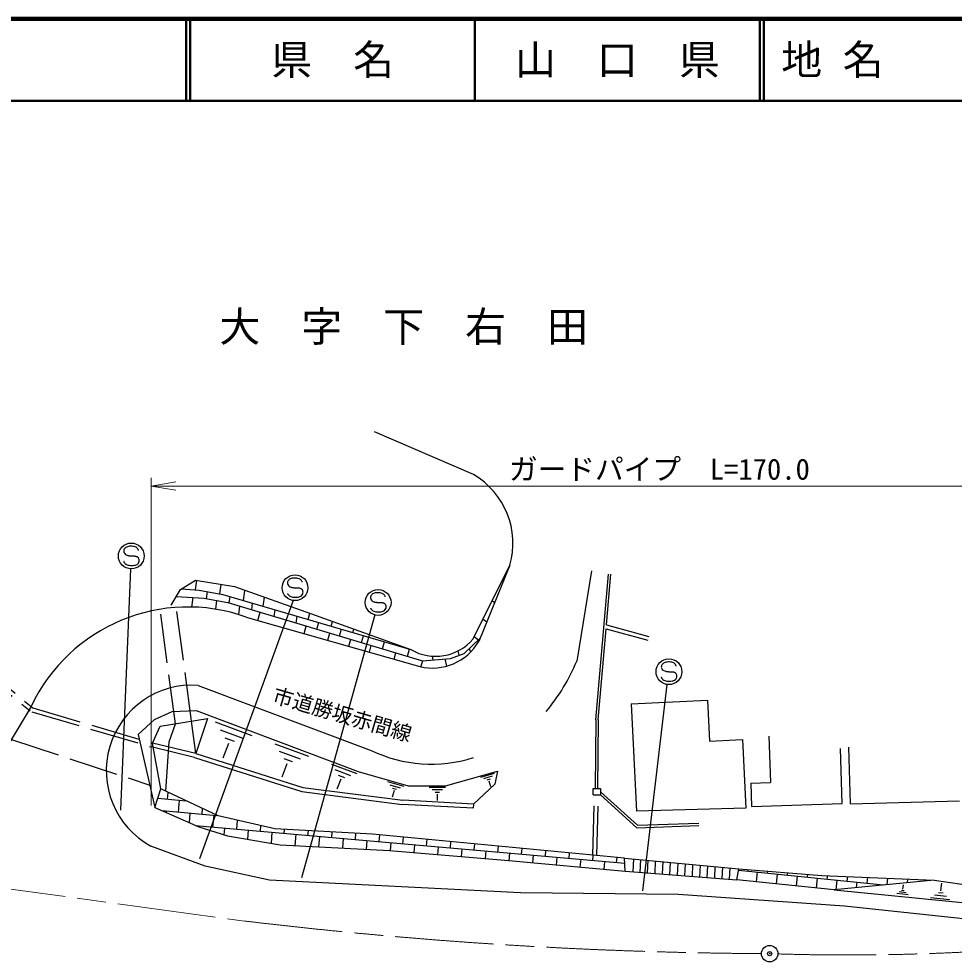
# Model space of a CAD drawing. Units: millimetres, scale not verified. Extents: x 40000 to 680000, y 20000 to 380000.
# Drawn here: x 277318 to 391492, y 265500 to 380000 of the extents above; entities that cross this region are included whole.
import ezdxf
from ezdxf.enums import TextEntityAlignment as Align

# ---------------------------------------------------------------- set-up
doc = ezdxf.new("R2010")
doc.units = ezdxf.units.MM
doc.header["$LTSCALE"] = 1000
doc.header["$PDMODE"] = 32
doc.header["$PDSIZE"] = 500
doc.linetypes.add('CHAIN', pattern=[18.5, 12, -1.5, 3.5, -1.5])
doc.linetypes.add('DASHED', pattern=[7.5, 6, -1.5])
for name, color, linetype, lineweight in [('M-BGD', 7, 'Continuous', 25), ('M-BGD-EXST', 7, 'Continuous', 25), ('M-BMK', 2, 'CHAIN', 13), ('M-BMK-HTXT', 7, 'DASHED', 13), ('M-BMK-SRVR', 3, 'Continuous', 25), ('M-STR-HTXT', 7, 'Continuous', 13), ('M-TTL', 2, 'Continuous', 140), ('M-TTL-LINE', 7, 'Continuous', 50)]:
    doc.layers.add(name, color=color, linetype=linetype, lineweight=lineweight)
doc.layers.add('M-OTRS', color=6, linetype='Continuous')
doc.layers.add('M-TTL-TXT', color=7, linetype='Continuous')
doc.styles.add('ＭＳ ゴシック', font='')
doc.styles.get('ＭＳ ゴシック').set_extended_font_data('MS Gothic')

# ---------------------------------------------------------------- blocks, each defined once
blk = doc.blocks.new('open_arrow')
at = {"color": 0, "linetype": 'Continuous', "lineweight": -2}
blk.add_lwpolyline([(7.5, 1.25), (0, 0), (7.5, -1.25)], dxfattribs=at)

msp = doc.modelspace()

# ---------------------------------------------------------------- linework, layer by layer
at = {"layer": 'M-BGD'}
for p, q in [((332806, 324386), (320754, 329618)), ((332776, 304334), (337259, 313330)), ((337259, 313330), (333451, 304040)), ((347234, 312653), (345424, 301620)), ((297073, 310366), (298890, 311514)), ((298890, 311514), (303631, 310721)), ((298908, 310331), (299063, 311485)), ((347732, 294469), (349283, 312252)), ((349045, 306065), (349582, 312225)), ((295904, 308444), (297073, 310366)), ((297195, 310443), (299326, 310304)), ((299326, 310304), (302220, 309767)), ((301860, 309834), (302016, 310991)), ((303631, 310721), (313049, 307400)), ((296562, 309526), (299894, 309309)), ((298443, 308222), (298600, 309393)), ((299894, 309309), (302855, 308760)), ((300245, 309244), (300362, 310112)), ((302220, 309767), (325164, 303033)), ((303005, 308732), (303109, 309506)), ((304759, 309022), (304926, 310264)), ((307161, 308317), (307310, 309423)), ((301368, 307956), (301510, 309010)), ((302855, 308760), (326599, 301667)), ((304168, 307307), (304305, 308327)), ((305745, 307897), (305853, 308701)), ((335106, 309009), (335396, 308784)), ((305079, 307006), (326267, 300962)), ((306506, 306599), (306782, 307587)), ((308484, 307078), (308594, 307896)), ((311178, 306274), (311290, 307105)), ((312623, 306714), (312837, 307477)), ((313049, 307400), (325164, 303033)), ((312157, 304987), (312414, 305904)), ((313706, 305518), (313933, 306329)), ((315438, 305888), (315603, 306479)), ((333985, 306760), (334426, 306418)), ((349045, 306065), (354211, 304651)), ((315023, 304170), (315269, 305051)), ((316467, 304694), (316698, 305518)), ((318079, 305113), (318199, 305544)), ((319149, 303892), (319383, 304730)), ((332920, 304623), (333409, 304244)), ((348032, 294456), (349001, 305559)), ((349001, 305559), (354079, 304169)), ((317592, 303437), (317830, 304286)), ((320106, 302720), (320335, 303538)), ((321721, 303124), (321959, 303974)), ((331672, 302575), (333616, 304444)), ((323122, 301860), (323341, 302640)), ((324749, 302219), (324991, 303084)), ((329991, 301966), (331672, 302575)), ((330920, 302870), (331038, 302345)), ((332231, 303112), (332487, 302765)), ((326410, 300930), (326615, 301662)), ((326599, 301667), (329991, 301966)), ((327760, 302232), (327862, 301778)), ((329322, 301907), (329523, 301012)), ((299218, 298660), (320342, 290738)), ((352058, 296400), (361363, 296865)), ((361363, 296865), (361613, 291862)), ((278837, 296108), (275189, 290009)), ((293874, 294493), (296043, 295479)), ((296043, 295479), (298950, 295603)), ((298950, 295603), (318722, 288180)), ((352058, 296400), (352713, 283303)), ((291874, 292690), (293874, 294493)), ((294596, 293690), (300373, 294626)), ((298917, 290348), (298397, 294306)), ((300373, 294626), (298917, 290348)), ((347732, 294469), (347657, 286090)), ((348032, 294455), (347957, 286087)), ((293622, 291636), (294596, 293690)), ((295658, 291786), (296436, 293988)), ((305801, 292523), (301349, 294194)), ((304716, 292169), (301933, 293213)), ((291874, 292690), (293930, 283788)), ((303630, 291814), (302517, 292232)), ((361613, 291862), (365636, 292064)), ((365636, 292064), (366054, 283700)), ((368875, 292474), (369068, 286807)), ((298783, 289866), (293492, 291153)), ((294651, 286042), (293622, 291636)), ((298917, 290348), (293622, 291636)), ((295279, 285745), (295658, 291786)), ((302906, 291578), (302238, 289797)), ((312701, 289976), (308624, 291506)), ((377823, 284250), (377594, 290962)), ((378843, 284200), (378639, 291118)), ((298783, 289866), (311877, 285728)), ((298917, 290348), (311985, 286218)), ((311707, 289651), (309159, 290608)), ((310713, 289327), (309694, 289709)), ((310050, 289110), (309438, 287479)), ((318607, 287875), (315547, 289023)), ((317861, 287631), (315949, 288349)), ((317115, 287387), (316350, 287675)), ((318722, 288180), (324863, 286407)), ((329396, 286407), (335734, 288213)), ((335344, 287920), (333658, 287439)), ((335100, 287577), (334046, 287276)), ((335734, 288213), (335406, 286604)), ((316618, 287225), (316158, 286001)), ((324364, 286334), (322360, 286913)), ((323902, 286142), (322649, 286503)), ((324863, 286407), (329396, 286407)), ((335406, 286604), (332811, 284174)), ((334856, 287234), (334435, 287114)), ((334693, 287005), (334886, 286330)), ((366651, 286724), (369068, 286807)), ((366651, 286724), (366748, 283872)), ((293930, 283788), (294651, 286042)), ((301638, 282741), (294651, 286042)), ((295478, 284789), (295551, 285617)), ((311877, 285728), (324131, 284149)), ((311985, 286218), (324176, 284647)), ((323131, 285822), (322899, 285020)), ((323439, 285950), (322938, 286094)), ((329396, 286208), (327404, 286208)), ((329022, 285909), (327778, 285909)), ((328649, 285610), (328151, 285610)), ((328400, 285411), (328400, 284615)), ((347422, 286087), (348302, 286087)), ((347422, 285301), (347422, 286087)), ((347422, 285301), (348302, 285301)), ((348302, 286087), (348302, 285301)), ((348302, 285699), (352854, 281605)), ((348302, 285295), (352743, 281302)), ((294284, 284894), (297718, 284593)), ((296800, 283213), (296927, 284662)), ((332784, 283674), (324131, 284149)), ((332811, 284174), (324176, 284647)), ((332811, 284174), (332784, 283674)), ((366748, 283872), (377823, 284250)), ((378843, 284200), (392153, 284591)), ((293930, 283788), (299283, 281394)), ((293931, 283788), (293931, 283789)), ((294830, 283386), (301512, 282800)), ((295336, 283160), (295351, 283340)), ((298146, 281903), (298249, 283086)), ((299698, 282959), (299757, 283630)), ((301020, 281383), (301147, 282832)), ((366054, 283700), (352713, 283303)), ((308571, 281145), (301638, 282741)), ((303918, 281130), (304012, 282195)), ((352854, 281605), (360316, 281852)), ((298889, 281570), (351279, 276980)), ((299283, 281394), (302776, 280323)), ((302398, 280439), (302469, 281256)), ((305270, 279890), (305367, 281003)), ((306816, 280876), (306874, 281536)), ((308146, 279391), (308265, 280749)), ((320493, 280525), (308571, 281145)), ((309714, 280622), (309755, 281084)), ((312612, 280368), (312662, 280932)), ((315510, 280114), (315569, 280781)), ((318408, 279860), (318475, 280630)), ((352743, 281302), (360326, 281552)), ((302776, 280323), (309215, 279205)), ((311042, 279110), (311163, 280495)), ((313949, 278958), (314061, 280241)), ((316856, 278807), (316959, 279987)), ((319763, 278655), (319857, 279733)), ((351257, 277595), (320493, 280525)), ((321306, 279606), (321379, 280441)), ((322669, 278499), (322755, 279479)), ((324204, 279352), (324275, 280165)), ((327102, 279098), (327171, 279889)), ((330000, 278844), (330067, 279613)), ((300052, 276610), (293427, 279065)), ((309214, 279206), (309218, 279205)), ((309215, 279205), (322546, 278510)), ((322546, 278510), (337115, 277285)), ((325568, 278256), (325653, 279225)), ((328467, 278012), (328551, 278971)), ((331366, 277769), (331449, 278717)), ((332898, 278590), (332963, 279337)), ((334265, 277525), (334347, 278464)), ((335796, 278337), (335859, 279062)), ((338694, 278083), (338755, 278786)), ((341592, 277829), (341651, 278510)), ((337115, 277285), (351313, 275989)), ((337163, 277281), (337245, 278210)), ((340060, 277016), (340143, 277956)), ((342957, 276752), (343041, 277702)), ((344490, 277575), (344547, 278234)), ((345855, 276488), (345939, 277448)), ((347388, 277321), (347443, 277958)), ((348752, 276223), (348837, 277194)), ((350286, 277067), (350340, 277683)), ((351313, 275989), (351257, 277595)), ((351257, 277595), (365201, 276296)), ((352330, 277495), (352257, 275916)), ((353192, 277415), (353120, 275850)), ((354101, 277330), (354030, 275780)), ((355010, 277245), (354940, 275709)), ((355919, 277161), (355849, 275639)), ((307927, 274896), (300052, 276610)), ((351313, 275989), (364942, 274937)), ((356828, 277076), (356759, 275569)), ((357737, 276991), (357668, 275499)), ((358646, 276907), (358578, 275428)), ((359555, 276822), (359488, 275358)), ((360464, 276737), (360397, 275288)), ((361373, 276653), (361307, 275218)), ((362281, 276568), (362216, 275147)), ((363190, 276483), (363126, 275077)), ((364099, 276399), (364035, 275007)), ((364942, 274937), (365201, 276296)), ((365171, 276141), (382863, 274315)), ((365201, 276296), (375330, 275487)), ((366282, 276027), (366301, 276208)), ((368713, 275776), (368737, 276014)), ((338547, 273367), (307927, 274896)), ((364942, 274937), (364942, 274938)), ((376818, 273740), (364942, 274937)), ((367373, 274692), (367497, 275901)), ((369803, 274447), (369928, 275650)), ((371143, 275525), (371173, 275819)), ((372234, 274202), (372358, 275400)), ((373573, 275274), (373609, 275625)), ((374665, 273957), (374788, 275149)), ((375330, 275487), (389051, 274905)), ((376003, 275023), (376048, 275457)), ((389051, 274905), (376818, 273740)), ((377095, 273712), (377218, 274898)), ((378433, 274773), (378493, 275353)), ((380863, 274522), (380938, 275249)), ((383302, 274357), (383383, 275145)), ((385780, 274574), (385829, 275041)), ((388262, 274825), (388275, 274950)), ((389051, 274905), (408409, 272032)), ((376818, 273740), (407616, 270651)), ((379581, 274003), (379648, 274647)), ((382062, 274239), (382078, 274396)), ((385039, 273681), (385385, 273639)), ((385229, 273799), (385295, 274353)), ((389868, 273604), (389961, 274534)), ((357818, 273135), (338547, 273367)), ((378108, 271746), (357818, 273135)), ((384469, 273328), (385854, 273161)), ((384754, 273504), (385620, 273400)), ((388613, 272791), (390936, 272558)), ((389083, 273096), (390536, 272951)), ((389554, 273401), (390135, 273343)), ((400017, 269400), (378108, 271746))]:
    msp.add_line(p, q, dxfattribs=at)
at = {"layer": 'M-BGD', "linetype": 'DASHED'}
for p, q in [((260240, 310592), (278721, 295550)), ((260581, 310960), (279036, 295937)), ((298397, 294306), (296555, 308178)), ((296436, 293988), (294583, 307951)), ((278895, 295458), (293492, 291153)), ((279036, 295937), (293622, 291636)), ((276422, 292070), (293305, 286498)), ((347364, 277966), (347577, 285301)), ((347863, 277918), (348076, 285287))]:
    msp.add_line(p, q, dxfattribs=at)
at = {"layer": 'M-BGD'}
for centre, radius, start, end in [((327920, 315993), 9712, 344.0867, 59.79412), ((297990, 287032), 21195, 70.45932, 154.64572), ((328192, 308236), 6020, 239.81066, 319.5988), ((327799, 307310), 6530, 256.43858, 329.94501), ((323093, 311002), 24222, 320.11788, 337.21008), ((298446, 288235), 10454, 85.76572, 241.30859), ((327666, 305782), 16732, 244.04061, 287.87898)]:
    msp.add_arc(centre, radius, start, end, dxfattribs=at)
at = {"layer": 'M-BGD-EXST'}
for p, q in [((290958, 312884), (289730, 283462)), ((310789, 309023), (299379, 277524)), ((320796, 307260), (311838, 275191)), ((353489, 273604), (356459, 298777))]:
    msp.add_line(p, q, dxfattribs=at)
for points in [[(290236, 313604), (290228, 313616), (290220, 313628), (290213, 313640), (290205, 313653), (290198, 313665), (290191, 313678), (290185, 313690), (290180, 313703), (290175, 313716), (290171, 313730), (290170, 313734), (290169, 313738), (290168, 313742), (290167, 313746), (290166, 313750), (290165, 313754), (290164, 313758), (290163, 313762), (290163, 313767), (290162, 313771)], [(290631, 314513), (290671, 314505), (290711, 314498), (290751, 314491), (290791, 314484), (290831, 314478), (290871, 314472), (290911, 314467), (290951, 314462), (290991, 314459), (291032, 314456), (291065, 314455), (291098, 314455), (291131, 314455), (291165, 314455), (291198, 314455), (291231, 314456), (291264, 314457), (291298, 314457), (291331, 314457), (291364, 314456), (291383, 314456), (291401, 314455), (291420, 314454), (291438, 314453), (291457, 314452), (291475, 314450), (291493, 314448), (291512, 314446), (291530, 314443), (291548, 314440), (291559, 314438), (291570, 314436), (291581, 314434), (291592, 314432), (291603, 314430), (291614, 314427), (291624, 314424), (291635, 314421), (291646, 314418), (291656, 314415), (291666, 314412), (291675, 314409), (291685, 314406), (291694, 314402), (291703, 314398), (291713, 314395), (291722, 314391), (291731, 314387), (291740, 314383), (291749, 314378), (291758, 314374), (291768, 314369), (291777, 314365), (291786, 314360), (291794, 314355), (291803, 314350), (291812, 314344), (291820, 314338), (291828, 314332), (291836, 314326), (291842, 314322), (291847, 314317), (291852, 314312), (291858, 314307), (291863, 314302), (291868, 314297), (291873, 314292), (291878, 314287), (291883, 314282), (291888, 314276)], [(310615, 310636), (310655, 310628), (310695, 310621), (310735, 310613), (310775, 310606), (310815, 310600), (310855, 310594), (310895, 310589), (310935, 310585), (310975, 310581), (311016, 310579), (311049, 310578), (311082, 310577), (311115, 310577), (311149, 310577), (311182, 310578), (311215, 310579), (311249, 310579), (311282, 310579), (311315, 310579), (311348, 310579), (311367, 310578), (311385, 310578), (311404, 310577), (311422, 310575), (311441, 310574), (311459, 310572), (311477, 310570), (311496, 310568), (311514, 310566), (311532, 310563), (311543, 310561), (311554, 310559), (311565, 310557), (311576, 310555), (311587, 310552), (311598, 310550), (311608, 310547), (311619, 310544), (311630, 310541), (311640, 310538), (311650, 310535), (311659, 310531), (311669, 310528), (311678, 310525), (311687, 310521), (311697, 310517), (311706, 310513), (311715, 310509), (311724, 310505), (311733, 310501), (311743, 310496), (311752, 310492), (311761, 310487), (311770, 310482), (311779, 310477), (311787, 310472), (311796, 310467), (311804, 310461), (311812, 310455), (311820, 310449), (311826, 310444), (311831, 310439), (311836, 310435), (311842, 310430), (311847, 310425), (311852, 310420), (311857, 310415), (311862, 310409), (311867, 310404), (311872, 310399)], [(310220, 309727), (310212, 309739), (310204, 309751), (310197, 309763), (310189, 309775), (310182, 309788), (310175, 309800), (310169, 309813), (310164, 309826), (310159, 309839), (310155, 309852), (310154, 309856), (310153, 309860), (310152, 309864), (310151, 309869), (310150, 309873), (310149, 309877), (310148, 309881), (310148, 309885), (310147, 309889), (310146, 309893)], [(320361, 307937), (320353, 307949), (320345, 307961), (320338, 307973), (320330, 307986), (320323, 307998), (320317, 308011), (320310, 308023), (320305, 308036), (320300, 308049), (320296, 308063), (320295, 308067), (320294, 308071), (320293, 308075), (320292, 308079), (320291, 308083), (320290, 308087), (320289, 308091), (320289, 308095), (320288, 308099), (320287, 308104)], [(320756, 308846), (320796, 308838), (320836, 308831), (320876, 308824), (320916, 308817), (320956, 308810), (320996, 308805), (321036, 308799), (321076, 308795), (321117, 308792), (321157, 308789), (321190, 308788), (321223, 308788), (321256, 308788), (321290, 308788), (321323, 308788), (321356, 308789), (321390, 308789), (321423, 308790), (321456, 308790), (321490, 308789), (321508, 308789), (321527, 308788), (321545, 308787), (321563, 308786), (321582, 308784), (321600, 308783), (321619, 308781), (321637, 308779), (321655, 308776), (321673, 308773), (321684, 308771), (321695, 308769), (321706, 308767), (321717, 308765), (321728, 308762), (321739, 308760), (321750, 308757), (321760, 308754), (321771, 308751), (321782, 308748), (321791, 308745), (321801, 308742), (321810, 308738), (321819, 308735), (321829, 308731), (321838, 308728), (321847, 308724), (321856, 308720), (321865, 308716), (321874, 308711), (321884, 308707), (321893, 308702), (321902, 308698), (321911, 308693), (321920, 308688), (321928, 308682), (321937, 308677), (321945, 308671), (321954, 308665), (321961, 308659), (321967, 308655), (321972, 308650), (321978, 308645), (321983, 308640), (321988, 308635), (321993, 308630), (321998, 308625), (322003, 308620), (322008, 308615), (322013, 308609)], [(356250, 300395), (356290, 300387), (356330, 300380), (356370, 300373), (356410, 300366), (356450, 300359), (356490, 300354), (356530, 300349), (356570, 300344), (356611, 300341), (356651, 300338), (356684, 300337), (356717, 300337), (356751, 300337), (356784, 300337), (356817, 300337), (356850, 300338), (356884, 300339), (356917, 300339), (356950, 300339), (356984, 300338), (357002, 300338), (357021, 300337), (357039, 300336), (357057, 300335), (357076, 300333), (357094, 300332), (357113, 300330), (357131, 300328), (357149, 300325), (357167, 300322), (357178, 300320), (357189, 300318), (357200, 300316), (357211, 300314), (357222, 300312), (357233, 300309), (357244, 300306), (357254, 300303), (357265, 300300), (357276, 300297), (357285, 300294), (357295, 300291), (357304, 300287), (357313, 300284), (357323, 300280), (357332, 300277), (357341, 300273), (357350, 300269), (357359, 300265), (357369, 300260), (357378, 300256), (357387, 300251), (357396, 300247), (357405, 300242), (357414, 300237), (357422, 300231), (357431, 300226), (357439, 300220), (357448, 300214), (357456, 300208), (357461, 300204), (357466, 300199), (357472, 300194), (357477, 300189), (357482, 300184), (357487, 300179), (357492, 300174), (357497, 300169), (357502, 300164), (357507, 300158)], [(355855, 299486), (355847, 299498), (355840, 299510), (355832, 299522), (355824, 299535), (355817, 299547), (355811, 299560), (355805, 299572), (355799, 299585), (355794, 299598), (355790, 299612), (355789, 299616), (355788, 299620), (355787, 299624), (355786, 299628), (355785, 299632), (355784, 299636), (355784, 299640), (355783, 299644), (355782, 299648), (355781, 299653)]]:
    msp.add_lwpolyline(points, dxfattribs=at)
for centre in [(291050, 314456), (311034, 310579), (321175, 308789), (356669, 300338)]:
    msp.add_circle(centre, 1575, dxfattribs=at)
for centre, radius, start, end in [((290592, 315054), 470, 172.36814, 193.72008), ((290578, 315042), 458, 150.0708, 170.82171), ((290591, 315054), 469, 193.7824, 222.17001), ((290852, 314883), 774, 135.15085, 149.93667), ((290697, 315050), 546, 114.63796, 136.08554), ((290856, 314699), 932, 100.05395, 114.52623), ((290997, 313923), 1720, 90.54544, 100.1869), ((291027, 313664), 1980, 82.47698, 91.3279), ((291143, 314519), 1117, 69.27414, 82.6429), ((291305, 314946), 660, 50.33996, 69.2792), ((291315, 314976), 631, 40.39427, 49.36849), ((291188, 314833), 821, 31.07407, 42.21432), ((291638, 315104), 296, 15.48494, 31.07407), ((291767, 315147), 160, 353.24514, 12.74605), ((290763, 315211), 702, 222.25697, 242.81644), ((290908, 315499), 1024, 242.95506, 254.28289), ((291482, 313911), 546, 0.82024, 42.03911), ((291478, 313899), 550, 338.2637, 2.05452), ((290794, 314039), 707, 217.94831, 228.20445), ((290806, 314072), 740, 229.12381, 248.26742), ((290956, 314450), 1147, 248.31346, 261.14941), ((291074, 315225), 1931, 261.2217, 270.98278), ((291102, 315298), 2004, 270.15164, 279.41634), ((291244, 314432), 1127, 279.49367, 291.46503), ((291410, 314012), 675, 291.45807, 309.06252), ((291490, 313906), 541, 309.52638, 337.1503), ((310836, 311005), 774, 135.15085, 149.93667), ((310681, 311173), 546, 114.63796, 136.08554), ((310840, 310821), 932, 100.05395, 114.52623), ((310981, 310046), 1720, 90.54544, 100.1869), ((311011, 309787), 1980, 82.47698, 91.3279), ((311127, 310642), 1117, 69.27414, 82.6429), ((311289, 311069), 660, 50.33996, 69.2792), ((311299, 311098), 631, 40.39427, 49.36849), ((311172, 310955), 821, 31.07407, 42.21432), ((310576, 311176), 470, 172.36814, 193.72008), ((310562, 311165), 458, 150.0708, 170.82171), ((310575, 311176), 469, 193.7824, 222.17001), ((310747, 311333), 702, 222.25697, 242.81644), ((310892, 311622), 1024, 242.95506, 254.28289), ((311466, 310033), 546, 0.82024, 42.03911), ((311622, 311226), 296, 15.48494, 31.07407), ((311751, 311270), 160, 353.24514, 12.74605), ((310778, 310162), 707, 217.94831, 228.20445), ((310790, 310194), 740, 229.12381, 248.26742), ((310940, 310573), 1147, 248.31346, 261.14941), ((311058, 311348), 1931, 261.2217, 270.98278), ((311087, 311421), 2004, 270.15164, 279.41634), ((311229, 310555), 1127, 279.49367, 291.46503), ((311394, 310135), 675, 291.45807, 309.06252), ((311475, 310028), 541, 309.52638, 337.1503), ((311462, 310021), 550, 338.2637, 2.05452), ((320717, 309386), 470, 172.36814, 193.72008), ((320704, 309375), 458, 150.0708, 170.82171), ((320717, 309387), 469, 193.7824, 222.17001), ((320977, 309216), 774, 135.15085, 149.93667), ((320822, 309383), 546, 114.63796, 136.08554), ((320981, 309032), 932, 100.05395, 114.52623), ((321122, 308256), 1720, 90.54544, 100.1869), ((321152, 307997), 1980, 82.47698, 91.3279), ((321268, 308852), 1117, 69.27414, 82.6429), ((321430, 309279), 660, 50.33996, 69.2792), ((321440, 309308), 631, 40.39427, 49.36849), ((321313, 309166), 821, 31.07407, 42.21432), ((321763, 309437), 296, 15.48494, 31.07407), ((321893, 309480), 160, 353.24514, 12.74605), ((320888, 309544), 702, 222.25697, 242.81644), ((321033, 309832), 1024, 242.95506, 254.28289), ((321616, 308238), 541, 309.52638, 337.1503), ((321607, 308244), 546, 0.82024, 42.03911), ((321604, 308231), 550, 338.2637, 2.05452), ((320919, 308372), 707, 217.94831, 228.20445), ((320932, 308404), 740, 229.12381, 248.26742), ((321081, 308783), 1147, 248.31346, 261.14941), ((321200, 309558), 1931, 261.2217, 270.98278), ((321228, 309631), 2004, 270.15164, 279.41634), ((321370, 308765), 1127, 279.49367, 291.46503), ((321535, 308345), 675, 291.45807, 309.06252), ((356198, 300924), 458, 150.0708, 170.82171), ((356471, 300765), 774, 135.15085, 149.93667), ((356316, 300932), 546, 114.63796, 136.08554), ((356475, 300581), 932, 100.05395, 114.52623), ((356616, 299805), 1720, 90.54544, 100.1869), ((356646, 299546), 1980, 82.47698, 91.3279), ((356763, 300401), 1117, 69.27414, 82.6429), ((356924, 300828), 660, 50.33996, 69.2792), ((356934, 300857), 631, 40.39427, 49.36849), ((356807, 300715), 821, 31.07407, 42.21432), ((357257, 300986), 296, 15.48494, 31.07407), ((356211, 300935), 470, 172.36814, 193.72008), ((356211, 300936), 469, 193.7824, 222.17001), ((356382, 301093), 702, 222.25697, 242.81644), ((356527, 301381), 1024, 242.95506, 254.28289), ((357101, 299793), 546, 0.82024, 42.03911), ((357387, 301029), 160, 353.24514, 12.74605), ((356413, 299921), 707, 217.94831, 228.20445), ((356426, 299953), 740, 229.12381, 248.26742), ((356575, 300332), 1147, 248.31346, 261.14941), ((356694, 301107), 1931, 261.2217, 270.98278), ((356722, 301180), 2004, 270.15164, 279.41634), ((356864, 300314), 1127, 279.49367, 291.46503), ((357029, 299894), 675, 291.45807, 309.06252), ((357110, 299787), 541, 309.52638, 337.1503), ((357098, 299780), 550, 338.2637, 2.05452)]:
    msp.add_arc(centre, radius, start, end, dxfattribs=at)
at = {"layer": 'M-BMK'}
msp.add_line((271085, 274502), (304875, 269920), dxfattribs=at)
for centre, radius, start, end in [((378526, 548710), 282936, 268.26624, 281.8857), ((371480, 823851), 557921, 263.14356, 269.63911)]:
    msp.add_arc(centre, radius, start, end, dxfattribs=at)
at = {"layer": 'M-BMK-SRVR'}
msp.add_circle((368966, 265935), 1000, dxfattribs=at)
at = {"layer": 'M-OTRS'}
msp.add_point((368966, 265935), dxfattribs=at)
at = {"layer": 'M-STR-HTXT'}
for p, q in [((293486, 284020), (293486, 323993)), ((293486, 322993), (400378, 322993))]:
    msp.add_line(p, q, dxfattribs=at)
at = {"layer": 'M-TTL'}
msp.add_line((680000, 380000), (40000, 380000), dxfattribs=at)
at = {"layer": 'M-TTL-LINE'}
for p, q in [((297750, 380000), (297750, 370000)), ((298250, 380000), (298250, 370000)), ((333000, 380000), (333000, 370000)), ((367750, 380000), (367750, 370000)), ((368250, 380000), (368250, 370000)), ((40000, 370000), (680000, 370000))]:
    msp.add_line(p, q, dxfattribs=at)

# ---------------------------------------------------------------- block references
at = {"layer": 'M-STR-HTXT', "xscale": 400, "yscale": 400}
msp.add_blockref('open_arrow', (293486, 322993), dxfattribs=at)

# ---------------------------------------------------------------- texts
at = {"layer": 'M-BMK-HTXT', "style": 'ＭＳ ゴシック'}
msp.add_text('大\u3000字\u3000下\u3000右\u3000田', height=3666, dxfattribs=at).set_placement((324295, 339504), align=Align.BOTTOM_CENTER)
msp.add_text('市道勝坂赤間線', height=1833, rotation=343.783, dxfattribs=at).set_placement((316405, 293697), align=Align.BOTTOM_CENTER)
at = {"layer": 'M-STR-HTXT', "style": 'ＭＳ ゴシック'}
msp.add_text('ガードパイプ\u3000L=170.0', height=2566, dxfattribs=at).set_placement((337153, 322993), align=Align.BOTTOM_LEFT)
at = {"layer": 'M-TTL-TXT', "style": 'ＭＳ ゴシック'}
for s, p in [('県\u3000名', (315625, 375000)), ('山\u3000口\u3000県', (350375, 375000))]:
    msp.add_text(s, height=3666, dxfattribs=at).set_placement(p, align=Align.MIDDLE_CENTER)
msp.add_text('地 名', height=3666, dxfattribs=at).set_placement((370380, 375000), align=Align.MIDDLE_LEFT)

doc.saveas('drawing.dxf')
